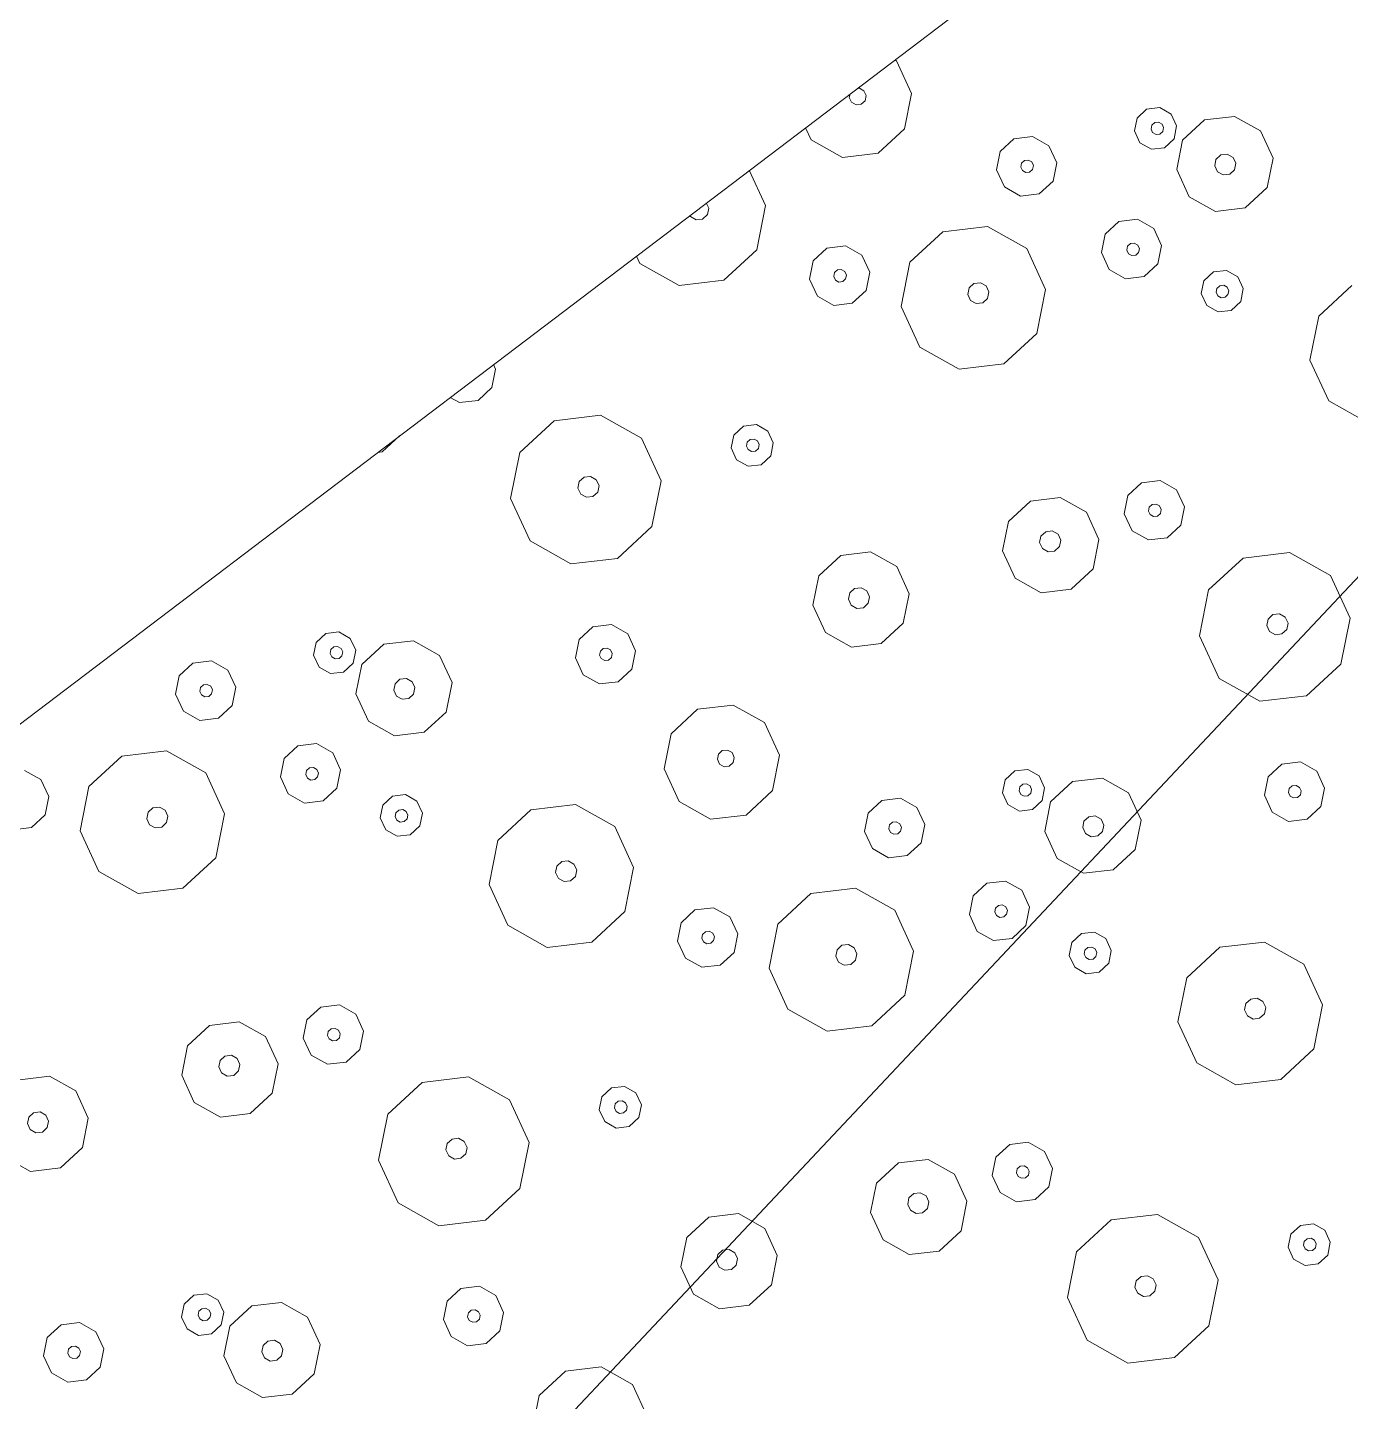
# Model space of a CAD drawing. Header units: metres. Extents: x -2858 to 512, y -1995 to 1252.
# Drawn here: x -460.378 to -456.887, y -181.322 to -177.696 of the extents above; entities that cross this region are included whole.
import ezdxf

# ---------------------------------------------------------------- set-up
doc = ezdxf.new("R2010")
doc.units = ezdxf.units.M
doc.layers.add('Calque commun', color=7, linetype='Continuous')

# ---------------------------------------------------------------- blocks, each defined once
blk = doc.blocks.new('pattern')
at = {"layer": 'Calque commun', "color": 54, "linetype": 'Continuous', "lineweight": 9}
for p, q in [((87.0958, 106.9912), (87.1096, 107.023)), ((87.1096, 107.023), (87.1394, 107.0406)), ((87.1394, 107.0406), (87.1739, 107.0373)), ((87.1739, 107.0373), (87.1998, 107.0144)), ((87.1033, 106.9574), (87.0958, 106.9912)), ((87.1336, 106.9884), (87.1377, 106.9979)), ((87.1359, 106.9782), (87.1336, 106.9884)), ((87.1377, 106.9979), (87.1467, 107.0032)), ((87.1467, 107.0032), (87.157, 107.0022)), ((87.157, 107.0022), (87.1648, 106.9953)), ((87.167, 106.9852), (87.1629, 106.9756)), ((87.1648, 106.9953), (87.167, 106.9852)), ((87.1998, 107.0144), (87.2073, 106.9806)), ((87.1293, 106.9345), (87.1033, 106.9574)), ((87.1436, 106.9714), (87.1359, 106.9782)), ((87.154, 106.9704), (87.1436, 106.9714)), ((87.1629, 106.9756), (87.154, 106.9704)), ((87.1936, 106.9488), (87.1637, 106.9312)), ((87.2073, 106.9806), (87.1936, 106.9488)), ((87.1637, 106.9312), (87.1293, 106.9345)), ((87.3813, 106.8686), (87.4877, 106.9315)), ((87.4877, 106.9315), (87.6108, 106.9197)), ((87.6108, 106.9197), (87.7034, 106.8379)), ((87.3321, 106.7552), (87.3813, 106.8686)), ((87.7034, 106.8379), (87.7303, 106.7173)), ((87.359, 106.6346), (87.3321, 106.7552)), ((87.4933, 106.7395), (87.5002, 106.7554)), ((87.4971, 106.7226), (87.4933, 106.7395)), ((87.5002, 106.7554), (87.5151, 106.7642)), ((87.5151, 106.7642), (87.5324, 106.7625)), ((87.5324, 106.7625), (87.5453, 106.7511)), ((87.5491, 106.7342), (87.5422, 106.7183)), ((87.5453, 106.7511), (87.5491, 106.7342)), ((87.5101, 106.7111), (87.4971, 106.7226)), ((87.5273, 106.7095), (87.5101, 106.7111)), ((87.5422, 106.7183), (87.5273, 106.7095)), ((87.7303, 106.7173), (87.6812, 106.6039)), ((86.6568, 106.59), (86.759, 106.6503)), ((86.759, 106.6503), (86.8771, 106.6391)), ((86.8771, 106.6391), (86.9661, 106.5605)), ((87.4517, 106.5527), (87.359, 106.6346)), ((86.6096, 106.4811), (86.6568, 106.59)), ((87.6812, 106.6039), (87.5747, 106.541)), ((86.9661, 106.5605), (86.9919, 106.4447)), ((87.5747, 106.541), (87.4517, 106.5527)), ((86.6354, 106.3653), (86.6096, 106.4811)), ((86.7549, 106.4669), (86.7618, 106.4828)), ((86.7618, 106.4828), (86.7767, 106.4916)), ((86.7767, 106.4916), (86.7939, 106.4899)), ((86.7939, 106.4899), (86.8069, 106.4785)), ((86.8069, 106.4785), (86.8106, 106.4616)), ((86.7587, 106.45), (86.7549, 106.4669)), ((86.7716, 106.4386), (86.7587, 106.45)), ((86.7889, 106.4369), (86.7716, 106.4386)), ((86.8038, 106.4457), (86.7889, 106.4369)), ((86.8106, 106.4616), (86.8038, 106.4457)), ((86.9919, 106.4447), (86.9447, 106.3358)), ((87.4537, 106.3471), (87.4963, 106.3722)), ((87.4963, 106.3722), (87.5455, 106.3675)), ((87.5455, 106.3675), (87.5826, 106.3348)), ((86.7244, 106.2867), (86.6354, 106.3653)), ((86.9447, 106.3358), (86.8425, 106.2755)), ((87.434, 106.3017), (87.4537, 106.3471)), ((87.5826, 106.3348), (87.5933, 106.2865)), ((87.4448, 106.2534), (87.434, 106.3017)), ((87.4962, 106.2966), (87.5003, 106.3061)), ((87.4985, 106.2864), (87.4962, 106.2966)), ((87.5003, 106.3061), (87.5093, 106.3114)), ((87.5093, 106.3114), (87.5196, 106.3104)), ((87.5196, 106.3104), (87.5274, 106.3035)), ((87.5297, 106.2934), (87.5255, 106.2839)), ((87.5274, 106.3035), (87.5297, 106.2934)), ((86.8425, 106.2755), (86.7244, 106.2867)), ((87.5063, 106.2796), (87.4985, 106.2864)), ((87.5166, 106.2786), (87.5063, 106.2796)), ((87.5255, 106.2839), (87.5166, 106.2786)), ((87.5933, 106.2865), (87.5736, 106.2412)), ((87.6687, 106.2367), (87.7369, 106.2769)), ((87.7369, 106.2769), (87.8156, 106.2694)), ((87.8156, 106.2694), (87.8749, 106.2171)), ((86.2272, 106.2126), (86.2697, 106.2377)), ((86.2697, 106.2377), (86.319, 106.2331)), ((86.319, 106.2331), (86.356, 106.2003)), ((87.4818, 106.2207), (87.4448, 106.2534)), ((87.5311, 106.216), (87.4818, 106.2207)), ((87.5736, 106.2412), (87.5311, 106.216)), ((87.6373, 106.1641), (87.6687, 106.2367)), ((86.2075, 106.1673), (86.2272, 106.2126)), ((86.356, 106.2003), (86.3668, 106.1521)), ((87.8749, 106.2171), (87.8921, 106.1398)), ((86.2182, 106.119), (86.2075, 106.1673)), ((86.2697, 106.1621), (86.2738, 106.1717)), ((86.2719, 106.152), (86.2697, 106.1621)), ((86.2797, 106.1451), (86.2719, 106.152)), ((86.2738, 106.1717), (86.2828, 106.1769)), ((86.2828, 106.1769), (86.2931, 106.1759)), ((86.299, 106.1494), (86.2901, 106.1441)), ((86.2931, 106.1759), (86.3009, 106.1691)), ((86.3031, 106.1589), (86.299, 106.1494)), ((86.3009, 106.1691), (86.3031, 106.1589)), ((86.3668, 106.1521), (86.3471, 106.1067)), ((87.6545, 106.0869), (87.6373, 106.1641)), ((87.7303, 106.1468), (87.7372, 106.1626)), ((87.7372, 106.1626), (87.7521, 106.1714)), ((87.7521, 106.1714), (87.7693, 106.1698)), ((87.7693, 106.1698), (87.7823, 106.1583)), ((87.7823, 106.1583), (87.786, 106.1414)), ((86.2553, 106.0863), (86.2182, 106.119)), ((86.2901, 106.1441), (86.2797, 106.1451)), ((87.734, 106.1299), (87.7303, 106.1468)), ((87.747, 106.1184), (87.734, 106.1299)), ((87.7642, 106.1168), (87.747, 106.1184)), ((87.7791, 106.1256), (87.7642, 106.1168)), ((87.786, 106.1414), (87.7791, 106.1256)), ((87.8921, 106.1398), (87.8606, 106.0673)), ((86.3045, 106.0816), (86.2553, 106.0863)), ((86.3471, 106.1067), (86.3045, 106.0816)), ((86.9077, 106.0473), (86.9215, 106.079)), ((86.9215, 106.079), (86.9513, 106.0966)), ((86.9513, 106.0966), (86.9857, 106.0933)), ((86.9857, 106.0933), (87.0117, 106.0704)), ((87.7138, 106.0345), (87.6545, 106.0869)), ((86.9152, 106.0135), (86.9077, 106.0473)), ((86.9472, 106.0445), (86.9513, 106.0541)), ((86.9494, 106.0344), (86.9472, 106.0445)), ((86.9513, 106.0541), (86.9602, 106.0593)), ((86.9602, 106.0593), (86.9706, 106.0583)), ((86.9706, 106.0583), (86.9783, 106.0515)), ((86.9806, 106.0413), (86.9765, 106.0318)), ((86.9783, 106.0515), (86.9806, 106.0413)), ((87.0117, 106.0704), (87.0192, 106.0367)), ((87.8606, 106.0673), (87.7925, 106.027)), ((85.8481, 105.9634), (85.9546, 106.0263)), ((85.9546, 106.0263), (86.0776, 106.0145)), ((86.0776, 106.0145), (86.1703, 105.9327)), ((86.9412, 105.9906), (86.9152, 106.0135)), ((86.9572, 106.0275), (86.9494, 106.0344)), ((86.9675, 106.0265), (86.9572, 106.0275)), ((86.9765, 106.0318), (86.9675, 106.0265)), ((87.0054, 106.0049), (86.9756, 105.9873)), ((87.0192, 106.0367), (87.0054, 106.0049)), ((87.7925, 106.027), (87.7138, 106.0345)), ((86.9756, 105.9873), (86.9412, 105.9906)), ((88.1093, 105.9591), (88.1774, 105.9993)), ((88.1774, 105.9993), (88.2562, 105.9918)), ((88.2562, 105.9918), (88.3155, 105.9395)), ((88.6172, 105.9017), (88.655, 105.9887)), ((85.799, 105.85), (85.8481, 105.9634)), ((86.1703, 105.9327), (86.1972, 105.8121)), ((86.6127, 105.908), (86.6809, 105.9482)), ((86.6809, 105.9482), (86.7596, 105.9407)), ((86.7596, 105.9407), (86.8189, 105.8884)), ((88.0779, 105.8866), (88.1093, 105.9591)), ((88.3155, 105.9395), (88.3327, 105.8623)), ((86.5813, 105.8354), (86.6127, 105.908)), ((88.1852, 105.8866), (88.2001, 105.8954)), ((88.2001, 105.8954), (88.2173, 105.8937)), ((88.6378, 105.809), (88.6172, 105.9017)), ((85.967, 105.8502), (85.9819, 105.859)), ((85.9819, 105.859), (85.9992, 105.8573)), ((86.8189, 105.8884), (86.8361, 105.8111)), ((86.9805, 105.8424), (87.023, 105.8675)), ((87.023, 105.8675), (87.0723, 105.8628)), ((87.0723, 105.8628), (87.1093, 105.8301)), ((88.0951, 105.8093), (88.0779, 105.8866)), ((88.1783, 105.8707), (88.1852, 105.8866)), ((88.182, 105.8538), (88.1783, 105.8707)), ((88.2173, 105.8937), (88.2303, 105.8823)), ((88.234, 105.8654), (88.2271, 105.8495)), ((88.2303, 105.8823), (88.234, 105.8654)), ((88.3327, 105.8623), (88.3012, 105.7897)), ((85.8258, 105.7294), (85.799, 105.85)), ((85.9602, 105.8343), (85.967, 105.8502)), ((85.9639, 105.8174), (85.9602, 105.8343)), ((85.9992, 105.8573), (86.0122, 105.8459)), ((86.0159, 105.829), (86.009, 105.8131)), ((86.0122, 105.8459), (86.0159, 105.829)), ((86.5985, 105.7582), (86.5813, 105.8354)), ((86.6815, 105.8277), (86.6884, 105.8436)), ((86.6853, 105.8108), (86.6815, 105.8277)), ((86.6884, 105.8436), (86.7033, 105.8524)), ((86.7033, 105.8524), (86.7205, 105.8508)), ((86.7205, 105.8508), (86.7335, 105.8393)), ((86.7373, 105.8224), (86.7304, 105.8065)), ((86.7335, 105.8393), (86.7373, 105.8224)), ((86.9608, 105.797), (86.9805, 105.8424)), ((87.1093, 105.8301), (87.1201, 105.7818)), ((88.195, 105.8424), (88.182, 105.8538)), ((88.2122, 105.8407), (88.195, 105.8424)), ((88.2271, 105.8495), (88.2122, 105.8407)), ((85.9769, 105.8059), (85.9639, 105.8174)), ((85.9941, 105.8043), (85.9769, 105.8059)), ((86.009, 105.8131), (85.9941, 105.8043)), ((86.1972, 105.8121), (86.148, 105.6987)), ((86.6982, 105.7994), (86.6853, 105.8108)), ((86.7155, 105.7977), (86.6982, 105.7994)), ((86.7304, 105.8065), (86.7155, 105.7977)), ((86.8361, 105.8111), (86.8047, 105.7386)), ((86.9716, 105.7487), (86.9608, 105.797)), ((87.0217, 105.7948), (87.0258, 105.8043)), ((87.024, 105.7847), (87.0217, 105.7948)), ((87.0258, 105.8043), (87.0348, 105.8096)), ((87.0348, 105.8096), (87.0451, 105.8086)), ((87.0451, 105.8086), (87.0529, 105.8017)), ((87.0552, 105.7916), (87.051, 105.7821)), ((87.0529, 105.8017), (87.0552, 105.7916)), ((88.1544, 105.757), (88.0951, 105.8093)), ((88.3012, 105.7897), (88.2331, 105.7495)), ((88.709, 105.7462), (88.6378, 105.809)), ((86.6578, 105.7058), (86.5985, 105.7582)), ((87.0317, 105.7778), (87.024, 105.7847)), ((87.0421, 105.7768), (87.0317, 105.7778)), ((87.051, 105.7821), (87.0421, 105.7768)), ((87.1201, 105.7818), (87.1004, 105.7365)), ((87.2709, 105.6916), (87.373, 105.7519)), ((87.373, 105.7519), (87.4912, 105.7406)), ((88.2331, 105.7495), (88.1544, 105.757)), ((88.8852, 105.7854), (88.8035, 105.7372)), ((85.9185, 105.6476), (85.8258, 105.7294)), ((86.8047, 105.7386), (86.7365, 105.6983)), ((87.0086, 105.716), (86.9716, 105.7487)), ((87.0578, 105.7113), (87.0086, 105.716)), ((87.1004, 105.7365), (87.0578, 105.7113)), ((87.4912, 105.7406), (87.5801, 105.6621)), ((88.8035, 105.7372), (88.709, 105.7462)), ((86.148, 105.6987), (86.0415, 105.6358)), ((86.7365, 105.6983), (86.6578, 105.7058)), ((86.7191, 105.6615), (86.7489, 105.6791)), ((86.7489, 105.6791), (86.7833, 105.6758)), ((87.2236, 105.5827), (87.2709, 105.6916)), ((85.4329, 105.6553), (85.4587, 105.5395)), ((86.0415, 105.6358), (85.9185, 105.6476)), ((86.7053, 105.6298), (86.7191, 105.6615)), ((86.7451, 105.6389), (86.754, 105.6442)), ((86.754, 105.6442), (86.7644, 105.6432)), ((86.7644, 105.6432), (86.7721, 105.6363)), ((86.7833, 105.6758), (86.8093, 105.6529)), ((86.8093, 105.6529), (86.8168, 105.6191)), ((87.5801, 105.6621), (87.6059, 105.5463)), ((86.7128, 105.596), (86.7053, 105.6298)), ((86.741, 105.6294), (86.7451, 105.6389)), ((86.7432, 105.6193), (86.741, 105.6294)), ((86.751, 105.6124), (86.7432, 105.6193)), ((86.7613, 105.6114), (86.751, 105.6124)), ((86.7703, 105.6167), (86.7613, 105.6114)), ((86.7744, 105.6262), (86.7703, 105.6167)), ((86.7721, 105.6363), (86.7744, 105.6262)), ((86.8168, 105.6191), (86.803, 105.5874)), ((86.7388, 105.5731), (86.7128, 105.596)), ((86.7732, 105.5698), (86.7388, 105.5731)), ((86.803, 105.5874), (86.7732, 105.5698)), ((87.2495, 105.4669), (87.2236, 105.5827)), ((87.3689, 105.5685), (87.3758, 105.5844)), ((87.3727, 105.5516), (87.3689, 105.5685)), ((87.3758, 105.5844), (87.3907, 105.5932)), ((87.3907, 105.5932), (87.408, 105.5915)), ((87.408, 105.5915), (87.4209, 105.5801)), ((87.4209, 105.5801), (87.4247, 105.5632)), ((85.4587, 105.5395), (85.4115, 105.4306)), ((87.3857, 105.5401), (87.3727, 105.5516)), ((87.4029, 105.5385), (87.3857, 105.5401)), ((87.4178, 105.5473), (87.4029, 105.5385)), ((87.4247, 105.5632), (87.4178, 105.5473)), ((87.6059, 105.5463), (87.5587, 105.4374)), ((88.7028, 105.5215), (88.7454, 105.5466)), ((88.7454, 105.5466), (88.7946, 105.5419)), ((88.7946, 105.5419), (88.8317, 105.5092)), ((87.0024, 105.4905), (87.045, 105.5156)), ((87.045, 105.5156), (87.0942, 105.511)), ((87.0942, 105.511), (87.1313, 105.4782)), ((88.6832, 105.4761), (88.7028, 105.5215)), ((88.8317, 105.5092), (88.8424, 105.4609)), ((85.9205, 105.4419), (85.9631, 105.467)), ((85.9631, 105.467), (86.0123, 105.4623)), ((86.0123, 105.4623), (86.0494, 105.4296)), ((86.9827, 105.4452), (87.0024, 105.4905)), ((87.1313, 105.4782), (87.142, 105.43)), ((87.3384, 105.3883), (87.2495, 105.4669)), ((88.6939, 105.4278), (88.6832, 105.4761)), ((88.7454, 105.471), (88.7495, 105.4805)), ((88.7476, 105.4608), (88.7454, 105.471)), ((88.7554, 105.454), (88.7476, 105.4608)), ((88.7495, 105.4805), (88.7584, 105.4858)), ((88.7584, 105.4858), (88.7688, 105.4848)), ((88.7688, 105.4848), (88.7766, 105.4779)), ((88.7788, 105.4678), (88.7747, 105.4582)), ((88.7766, 105.4779), (88.7788, 105.4678)), ((88.8424, 105.4609), (88.8228, 105.4155)), ((85.4115, 105.4306), (85.3093, 105.3703)), ((85.9008, 105.3965), (85.9205, 105.4419)), ((86.0494, 105.4296), (86.0601, 105.3813)), ((86.9935, 105.3969), (86.9827, 105.4452)), ((87.0449, 105.44), (87.0491, 105.4496)), ((87.0472, 105.4299), (87.0449, 105.44)), ((87.055, 105.423), (87.0472, 105.4299)), ((87.0491, 105.4496), (87.058, 105.4548)), ((87.058, 105.4548), (87.0683, 105.4538)), ((87.0742, 105.4273), (87.0653, 105.422)), ((87.0683, 105.4538), (87.0761, 105.447)), ((87.0784, 105.4368), (87.0742, 105.4273)), ((87.0761, 105.447), (87.0784, 105.4368)), ((87.142, 105.43), (87.1223, 105.3846)), ((87.5587, 105.4374), (87.4565, 105.3771)), ((88.0383, 105.3949), (88.0521, 105.4266)), ((88.0521, 105.4266), (88.0819, 105.4442)), ((88.0819, 105.4442), (88.1163, 105.4409)), ((88.1163, 105.4409), (88.1423, 105.418)), ((88.731, 105.3951), (88.6939, 105.4278)), ((88.7657, 105.453), (88.7554, 105.454)), ((88.7747, 105.4582), (88.7657, 105.453)), ((85.9116, 105.3482), (85.9008, 105.3965)), ((85.963, 105.3914), (85.9672, 105.4009)), ((85.9653, 105.3812), (85.963, 105.3914)), ((85.9672, 105.4009), (85.9761, 105.4062)), ((85.9761, 105.4062), (85.9865, 105.4052)), ((85.9865, 105.4052), (85.9942, 105.3983)), ((85.9965, 105.3882), (85.9924, 105.3787)), ((85.9942, 105.3983), (85.9965, 105.3882)), ((87.0305, 105.3642), (86.9935, 105.3969)), ((87.0653, 105.422), (87.055, 105.423)), ((87.4565, 105.3771), (87.3384, 105.3883)), ((88.0458, 105.3611), (88.0383, 105.3949)), ((88.0761, 105.392), (88.0802, 105.4015)), ((88.0784, 105.3819), (88.0761, 105.392)), ((88.0802, 105.4015), (88.0892, 105.4068)), ((88.0892, 105.4068), (88.0995, 105.4058)), ((88.0995, 105.4058), (88.1073, 105.3989)), ((88.1095, 105.3888), (88.1054, 105.3793)), ((88.1073, 105.3989), (88.1095, 105.3888)), ((88.1423, 105.418), (88.1498, 105.3842)), ((88.7802, 105.3904), (88.731, 105.3951)), ((88.8228, 105.4155), (88.7802, 105.3904)), ((85.3093, 105.3703), (85.1912, 105.3816)), ((85.9731, 105.3744), (85.9653, 105.3812)), ((85.9834, 105.3734), (85.9731, 105.3744)), ((85.9924, 105.3787), (85.9834, 105.3734)), ((86.0601, 105.3813), (86.0405, 105.336)), ((86.1356, 105.3315), (86.2037, 105.3717)), ((86.2037, 105.3717), (86.2824, 105.3642)), ((86.2824, 105.3642), (86.3417, 105.3119)), ((87.0798, 105.3595), (87.0305, 105.3642)), ((87.1223, 105.3846), (87.0798, 105.3595)), ((88.0718, 105.3382), (88.0458, 105.3611)), ((88.0861, 105.375), (88.0784, 105.3819)), ((88.0965, 105.374), (88.0861, 105.375)), ((88.1054, 105.3793), (88.0965, 105.374)), ((88.136, 105.3525), (88.1062, 105.3349)), ((88.1498, 105.3842), (88.136, 105.3525)), ((85.9487, 105.3155), (85.9116, 105.3482)), ((85.9979, 105.3108), (85.9487, 105.3155)), ((86.0405, 105.336), (85.9979, 105.3108)), ((86.1041, 105.2589), (86.1356, 105.3315)), ((87.527, 105.2702), (87.5467, 105.3155)), ((87.5467, 105.3155), (87.5893, 105.3407)), ((87.5893, 105.3407), (87.6385, 105.336)), ((87.6385, 105.336), (87.6756, 105.3033)), ((88.1062, 105.3349), (88.0718, 105.3382)), ((88.3238, 105.2723), (88.4302, 105.3351)), ((88.4302, 105.3351), (88.5533, 105.3234)), ((88.5533, 105.3234), (88.646, 105.2416)), ((86.3417, 105.3119), (86.3589, 105.2346)), ((87.5934, 105.2746), (87.6023, 105.2799)), ((87.6023, 105.2799), (87.6126, 105.2789)), ((87.6126, 105.2789), (87.6204, 105.272)), ((87.6756, 105.3033), (87.6863, 105.255)), ((86.1213, 105.1817), (86.1041, 105.2589)), ((86.1971, 105.2416), (86.204, 105.2574)), ((86.204, 105.2574), (86.2189, 105.2662)), ((86.2189, 105.2662), (86.2361, 105.2646)), ((86.2361, 105.2646), (86.2491, 105.2531)), ((86.2491, 105.2531), (86.2528, 105.2362)), ((87.5378, 105.2219), (87.527, 105.2702)), ((87.5892, 105.2651), (87.5934, 105.2746)), ((87.5915, 105.2549), (87.5892, 105.2651)), ((87.5993, 105.248), (87.5915, 105.2549)), ((87.6096, 105.2471), (87.5993, 105.248)), ((87.6186, 105.2523), (87.6096, 105.2471)), ((87.6227, 105.2619), (87.6186, 105.2523)), ((87.6204, 105.272), (87.6227, 105.2619)), ((87.6863, 105.255), (87.6667, 105.2096)), ((88.2746, 105.1589), (88.3238, 105.2723)), ((89.0884, 105.2168), (89.1565, 105.257)), ((89.1565, 105.257), (89.2353, 105.2495)), ((89.2353, 105.2495), (89.2946, 105.1972)), ((86.2009, 105.2247), (86.1971, 105.2416)), ((86.2138, 105.2132), (86.2009, 105.2247)), ((86.2311, 105.2116), (86.2138, 105.2132)), ((86.246, 105.2204), (86.2311, 105.2116)), ((86.2528, 105.2362), (86.246, 105.2204)), ((86.3589, 105.2346), (86.3275, 105.1621)), ((87.5749, 105.1892), (87.5378, 105.2219)), ((87.6667, 105.2096), (87.6241, 105.1845)), ((88.646, 105.2416), (88.6728, 105.1209)), ((89.057, 105.1442), (89.0884, 105.2168)), ((85.3745, 105.1421), (85.3883, 105.1738)), ((85.3883, 105.1738), (85.4181, 105.1914)), ((85.4181, 105.1914), (85.4526, 105.1882)), ((85.4526, 105.1882), (85.4785, 105.1653)), ((86.1806, 105.1293), (86.1213, 105.1817)), ((87.6241, 105.1845), (87.5749, 105.1892)), ((89.2946, 105.1972), (89.3118, 105.12)), ((85.3821, 105.1083), (85.3745, 105.1421)), ((85.414, 105.1393), (85.4181, 105.1489)), ((85.4162, 105.1292), (85.414, 105.1393)), ((85.4181, 105.1489), (85.427, 105.1541)), ((85.427, 105.1541), (85.4374, 105.1532)), ((85.4374, 105.1532), (85.4452, 105.1463)), ((85.4474, 105.1362), (85.4433, 105.1266)), ((85.4452, 105.1463), (85.4474, 105.1362)), ((85.4785, 105.1653), (85.486, 105.1315)), ((86.3275, 105.1621), (86.2594, 105.1218)), ((88.3015, 105.0382), (88.2746, 105.1589)), ((88.4358, 105.1431), (88.4427, 105.159)), ((88.4396, 105.1262), (88.4358, 105.1431)), ((88.4427, 105.159), (88.4576, 105.1678)), ((88.4576, 105.1678), (88.4749, 105.1662)), ((88.4749, 105.1662), (88.4878, 105.1547)), ((88.4916, 105.1378), (88.4847, 105.1219)), ((88.4878, 105.1547), (88.4916, 105.1378)), ((89.0742, 105.067), (89.057, 105.1442)), ((89.1572, 105.1366), (89.1641, 105.1524)), ((89.1609, 105.1197), (89.1572, 105.1366)), ((89.1641, 105.1524), (89.179, 105.1612)), ((89.179, 105.1612), (89.1962, 105.1596)), ((89.1962, 105.1596), (89.2092, 105.1481)), ((89.2092, 105.1481), (89.2129, 105.1313)), ((85.408, 105.0854), (85.3821, 105.1083)), ((85.424, 105.1223), (85.4162, 105.1292)), ((85.4343, 105.1213), (85.424, 105.1223)), ((85.4433, 105.1266), (85.4343, 105.1213)), ((85.4723, 105.0997), (85.4425, 105.0821)), ((85.486, 105.1315), (85.4723, 105.0997)), ((86.2594, 105.1218), (86.1806, 105.1293)), ((87.1218, 105.0835), (87.2035, 105.1318)), ((87.2035, 105.1318), (87.298, 105.1228)), ((87.298, 105.1228), (87.3692, 105.06)), ((88.4526, 105.1148), (88.4396, 105.1262)), ((88.4698, 105.1131), (88.4526, 105.1148)), ((88.4847, 105.1219), (88.4698, 105.1131)), ((88.6728, 105.1209), (88.6236, 105.0075)), ((89.1739, 105.1082), (89.1609, 105.1197)), ((89.1911, 105.1066), (89.1739, 105.1082)), ((89.206, 105.1154), (89.1911, 105.1066)), ((89.2129, 105.1313), (89.206, 105.1154)), ((89.3118, 105.12), (89.2803, 105.0474)), ((85.4425, 105.0821), (85.408, 105.0854)), ((86.5761, 105.0539), (86.6443, 105.0941)), ((86.6443, 105.0941), (86.723, 105.0866)), ((86.723, 105.0866), (86.7823, 105.0343)), ((87.084, 104.9965), (87.1218, 105.0835)), ((89.1335, 105.0147), (89.0742, 105.067)), ((85.0796, 105.0028), (85.1477, 105.043)), ((85.1477, 105.043), (85.2264, 105.0355)), ((85.2264, 105.0355), (85.2858, 104.9832)), ((86.5447, 104.9814), (86.5761, 105.0539)), ((86.7823, 105.0343), (86.7995, 104.9571)), ((87.3692, 105.06), (87.3898, 104.9673)), ((87.5993, 104.9936), (87.7015, 105.0539)), ((87.7015, 105.0539), (87.8196, 105.0427)), ((87.8196, 105.0427), (87.9086, 104.9642)), ((88.3942, 104.9564), (88.3015, 105.0382)), ((89.2803, 105.0474), (89.2122, 105.0072)), ((85.0481, 104.9302), (85.0796, 105.0028)), ((86.652, 104.9814), (86.6669, 104.9902)), ((86.6669, 104.9902), (86.6841, 104.9885)), ((86.6841, 104.9885), (86.6971, 104.9771)), ((87.1047, 104.9038), (87.084, 104.9965)), ((87.2002, 104.9851), (87.2057, 104.9978)), ((87.2057, 104.9978), (87.2177, 105.0048)), ((87.2177, 105.0048), (87.2315, 105.0035)), ((87.2315, 105.0035), (87.2418, 104.9944)), ((87.2418, 104.9944), (87.2448, 104.9808)), ((87.5521, 104.8848), (87.5993, 104.9936)), ((88.6236, 105.0075), (88.5172, 104.9447)), ((89.2122, 105.0072), (89.1335, 105.0147)), ((85.2858, 104.9832), (85.3029, 104.9059)), ((85.4473, 104.9372), (85.4899, 104.9623)), ((85.4899, 104.9623), (85.5391, 104.9576)), ((85.5391, 104.9576), (85.5762, 104.9249)), ((86.5619, 104.9041), (86.5447, 104.9814)), ((86.6451, 104.9655), (86.652, 104.9814)), ((86.6489, 104.9486), (86.6451, 104.9655)), ((86.7008, 104.9602), (86.694, 104.9443)), ((86.6971, 104.9771), (86.7008, 104.9602)), ((86.7995, 104.9571), (86.7681, 104.8845)), ((87.2032, 104.9716), (87.2002, 104.9851)), ((87.2136, 104.9624), (87.2032, 104.9716)), ((87.2274, 104.9611), (87.2136, 104.9624)), ((87.2393, 104.9681), (87.2274, 104.9611)), ((87.2448, 104.9808), (87.2393, 104.9681)), ((87.3898, 104.9673), (87.3521, 104.8802)), ((87.9086, 104.9642), (87.9344, 104.8483)), ((88.5172, 104.9447), (88.3942, 104.9564)), ((89.181, 104.9386), (89.1948, 104.9704)), ((89.1948, 104.9704), (89.2246, 104.9879)), ((89.2208, 104.9478), (89.2297, 104.953)), ((89.2246, 104.9879), (89.259, 104.9847)), ((89.2297, 104.953), (89.24, 104.952)), ((89.24, 104.952), (89.2478, 104.9452)), ((89.259, 104.9847), (89.285, 104.9618)), ((89.285, 104.9618), (89.2925, 104.928)), ((85.0653, 104.853), (85.0481, 104.9302)), ((85.1483, 104.9225), (85.1552, 104.9384)), ((85.1521, 104.9056), (85.1483, 104.9225)), ((85.1552, 104.9384), (85.1701, 104.9472)), ((85.1701, 104.9472), (85.1873, 104.9456)), ((85.1873, 104.9456), (85.2003, 104.9341)), ((85.2041, 104.9172), (85.1972, 104.9013)), ((85.2003, 104.9341), (85.2041, 104.9172)), ((85.4276, 104.8918), (85.4473, 104.9372)), ((85.5762, 104.9249), (85.5869, 104.8766)), ((86.6618, 104.9372), (86.6489, 104.9486)), ((86.6791, 104.9355), (86.6618, 104.9372)), ((86.694, 104.9443), (86.6791, 104.9355)), ((89.1885, 104.9048), (89.181, 104.9386)), ((89.2166, 104.9382), (89.2208, 104.9478)), ((89.2189, 104.9281), (89.2166, 104.9382)), ((89.2267, 104.9212), (89.2189, 104.9281)), ((89.237, 104.9202), (89.2267, 104.9212)), ((89.2459, 104.9255), (89.237, 104.9202)), ((89.2501, 104.935), (89.2459, 104.9255)), ((89.2478, 104.9452), (89.2501, 104.935)), ((89.2925, 104.928), (89.2787, 104.8962)), ((85.1651, 104.8942), (85.1521, 104.9056)), ((85.1823, 104.8925), (85.1651, 104.8942)), ((85.1972, 104.9013), (85.1823, 104.8925)), ((85.3029, 104.9059), (85.2715, 104.8334)), ((85.4384, 104.8435), (85.4276, 104.8918)), ((85.4885, 104.8896), (85.4927, 104.8991)), ((85.4908, 104.8795), (85.4885, 104.8896)), ((85.4986, 104.8726), (85.4908, 104.8795)), ((85.4927, 104.8991), (85.5016, 104.9044)), ((85.5016, 104.9044), (85.5119, 104.9034)), ((85.5119, 104.9034), (85.5197, 104.8965)), ((85.522, 104.8864), (85.5178, 104.8769)), ((85.5197, 104.8965), (85.522, 104.8864)), ((86.6212, 104.8518), (86.5619, 104.9041)), ((86.7681, 104.8845), (86.6999, 104.8443)), ((87.1758, 104.841), (87.1047, 104.9038)), ((87.3521, 104.8802), (87.2703, 104.832)), ((87.5779, 104.7689), (87.5521, 104.8848)), ((87.6974, 104.8705), (87.7043, 104.8864)), ((87.7043, 104.8864), (87.7192, 104.8952)), ((87.7192, 104.8952), (87.7364, 104.8936)), ((87.7364, 104.8936), (87.7494, 104.8821)), ((87.7494, 104.8821), (87.7531, 104.8652)), ((89.2145, 104.8819), (89.1885, 104.9048)), ((89.2489, 104.8786), (89.2145, 104.8819)), ((89.2787, 104.8962), (89.2489, 104.8786)), ((85.1246, 104.8006), (85.0653, 104.853)), ((85.4754, 104.8108), (85.4384, 104.8435)), ((85.5089, 104.8716), (85.4986, 104.8726)), ((85.5178, 104.8769), (85.5089, 104.8716)), ((85.5869, 104.8766), (85.5672, 104.8313)), ((85.7377, 104.7864), (85.8399, 104.8467)), ((85.8399, 104.8467), (85.958, 104.8354)), ((86.6999, 104.8443), (86.6212, 104.8518)), ((87.7012, 104.8536), (87.6974, 104.8705)), ((87.7141, 104.8422), (87.7012, 104.8536)), ((87.7463, 104.8493), (87.7314, 104.8406)), ((87.7531, 104.8652), (87.7463, 104.8493)), ((87.9344, 104.8483), (87.8872, 104.7395)), ((85.2715, 104.8334), (85.2034, 104.7931)), ((85.5247, 104.8061), (85.4754, 104.8108)), ((85.5672, 104.8313), (85.5247, 104.8061)), ((85.958, 104.8354), (86.0469, 104.7569)), ((87.2703, 104.832), (87.1758, 104.841)), ((87.7314, 104.8406), (87.7141, 104.8422)), ((89.4781, 104.7994), (89.5206, 104.8245)), ((89.5206, 104.8245), (89.5699, 104.8198)), ((89.5699, 104.8198), (89.6069, 104.7871)), ((85.2034, 104.7931), (85.1246, 104.8006)), ((85.1859, 104.7563), (85.2157, 104.7739)), ((85.2157, 104.7739), (85.2502, 104.7706)), ((85.2502, 104.7706), (85.2761, 104.7477)), ((85.6905, 104.6775), (85.7377, 104.7864)), ((88.3962, 104.7507), (88.4388, 104.7758)), ((88.4388, 104.7758), (88.488, 104.7711)), ((88.488, 104.7711), (88.525, 104.7384)), ((89.4584, 104.754), (89.4781, 104.7994)), ((89.6069, 104.7871), (89.6177, 104.7388)), ((85.1721, 104.7246), (85.1859, 104.7563)), ((85.2119, 104.7337), (85.2209, 104.739)), ((85.2209, 104.739), (85.2312, 104.738)), ((85.2312, 104.738), (85.239, 104.7311)), ((85.2761, 104.7477), (85.2836, 104.7139)), ((86.0469, 104.7569), (86.0727, 104.6411)), ((87.6669, 104.6904), (87.5779, 104.7689)), ((87.8872, 104.7395), (87.785, 104.6791)), ((88.3765, 104.7053), (88.3962, 104.7507)), ((88.525, 104.7384), (88.5358, 104.6902)), ((89.4692, 104.7057), (89.4584, 104.754)), ((89.5206, 104.7489), (89.5247, 104.7584)), ((89.5229, 104.7387), (89.5206, 104.7489)), ((89.5306, 104.7319), (89.5229, 104.7387)), ((89.5247, 104.7584), (89.5337, 104.7637)), ((89.5337, 104.7637), (89.544, 104.7627)), ((89.5499, 104.7362), (89.541, 104.7309)), ((89.544, 104.7627), (89.5518, 104.7558)), ((89.554, 104.7457), (89.5499, 104.7362)), ((89.5518, 104.7558), (89.554, 104.7457)), ((89.6177, 104.7388), (89.598, 104.6934)), ((85.1797, 104.6908), (85.1721, 104.7246)), ((85.2078, 104.7242), (85.2119, 104.7337)), ((85.21, 104.7141), (85.2078, 104.7242)), ((85.2178, 104.7072), (85.21, 104.7141)), ((85.2282, 104.7062), (85.2178, 104.7072)), ((85.2371, 104.7115), (85.2282, 104.7062)), ((85.2412, 104.721), (85.2371, 104.7115)), ((85.239, 104.7311), (85.2412, 104.721)), ((85.2836, 104.7139), (85.2699, 104.6822)), ((88.3873, 104.6571), (88.3765, 104.7053)), ((88.4387, 104.7002), (88.4428, 104.7097)), ((88.441, 104.6901), (88.4387, 104.7002)), ((88.4428, 104.7097), (88.4518, 104.715)), ((88.4518, 104.715), (88.4621, 104.714)), ((88.4621, 104.714), (88.4699, 104.7072)), ((88.4699, 104.7072), (88.4722, 104.697)), ((89.5062, 104.673), (89.4692, 104.7057)), ((89.541, 104.7309), (89.5306, 104.7319)), ((85.2056, 104.6679), (85.1797, 104.6908)), ((85.2401, 104.6646), (85.2056, 104.6679)), ((85.2699, 104.6822), (85.2401, 104.6646)), ((85.7163, 104.5617), (85.6905, 104.6775)), ((85.8358, 104.6633), (85.8426, 104.6792)), ((85.8395, 104.6464), (85.8358, 104.6633)), ((85.8426, 104.6792), (85.8576, 104.688)), ((85.8576, 104.688), (85.8748, 104.6863)), ((85.8748, 104.6863), (85.8877, 104.6749)), ((85.8877, 104.6749), (85.8915, 104.658)), ((87.785, 104.6791), (87.6669, 104.6904)), ((88.4488, 104.6832), (88.441, 104.6901)), ((88.4591, 104.6822), (88.4488, 104.6832)), ((88.468, 104.6875), (88.4591, 104.6822)), ((88.4722, 104.697), (88.468, 104.6875)), ((88.5358, 104.6902), (88.5161, 104.6448)), ((88.6112, 104.6403), (88.6794, 104.6806)), ((88.6794, 104.6806), (88.7581, 104.673)), ((88.7581, 104.673), (88.8174, 104.6207)), ((89.5554, 104.6683), (89.5062, 104.673)), ((89.598, 104.6934), (89.5554, 104.6683)), ((85.8525, 104.6349), (85.8395, 104.6464)), ((85.8697, 104.6333), (85.8525, 104.6349)), ((85.8846, 104.6421), (85.8697, 104.6333)), ((85.8915, 104.658), (85.8846, 104.6421)), ((86.0727, 104.6411), (86.0255, 104.5322)), ((87.1697, 104.6163), (87.2122, 104.6414)), ((87.2122, 104.6414), (87.2615, 104.6367)), ((87.2615, 104.6367), (87.2985, 104.604)), ((88.4243, 104.6244), (88.3873, 104.6571)), ((88.5161, 104.6448), (88.4736, 104.6197)), ((88.5798, 104.5678), (88.6112, 104.6403)), ((85.4692, 104.5853), (85.5118, 104.6105)), ((85.5118, 104.6105), (85.561, 104.6058)), ((85.561, 104.6058), (85.5981, 104.573)), ((87.15, 104.5709), (87.1697, 104.6163)), ((87.2985, 104.604), (87.3093, 104.5557)), ((88.4736, 104.6197), (88.4243, 104.6244)), ((88.8174, 104.6207), (88.8346, 104.5435)), ((85.4496, 104.54), (85.4692, 104.5853)), ((85.5981, 104.573), (85.6088, 104.5248)), ((85.8052, 104.4831), (85.7163, 104.5617)), ((87.1607, 104.5226), (87.15, 104.5709)), ((87.2122, 104.5658), (87.2163, 104.5753)), ((87.2144, 104.5556), (87.2122, 104.5658)), ((87.2222, 104.5488), (87.2144, 104.5556)), ((87.2163, 104.5753), (87.2253, 104.5806)), ((87.2253, 104.5806), (87.2356, 104.5796)), ((87.2356, 104.5796), (87.2434, 104.5727)), ((87.2456, 104.5626), (87.2415, 104.5531)), ((87.2434, 104.5727), (87.2456, 104.5626)), ((87.3093, 104.5557), (87.2896, 104.5104)), ((88.597, 104.4905), (88.5798, 104.5678)), ((88.6728, 104.5504), (88.6796, 104.5663)), ((88.6796, 104.5663), (88.6945, 104.5751)), ((88.6945, 104.5751), (88.7118, 104.5734)), ((88.7118, 104.5734), (88.7248, 104.562)), ((88.7248, 104.562), (88.7285, 104.5451)), ((85.4603, 104.4917), (85.4496, 104.54)), ((85.5117, 104.5348), (85.5159, 104.5444)), ((85.514, 104.5247), (85.5117, 104.5348)), ((85.5218, 104.5178), (85.514, 104.5247)), ((85.5159, 104.5444), (85.5248, 104.5496)), ((85.5321, 104.5168), (85.5218, 104.5178)), ((85.5248, 104.5496), (85.5352, 104.5486)), ((85.5411, 104.5221), (85.5321, 104.5168)), ((85.5352, 104.5486), (85.5429, 104.5418)), ((85.5452, 104.5316), (85.5411, 104.5221)), ((85.5429, 104.5418), (85.5452, 104.5316)), ((85.6088, 104.5248), (85.5892, 104.4794)), ((86.0255, 104.5322), (85.9234, 104.4719)), ((86.5051, 104.4897), (86.5189, 104.5214)), ((86.5189, 104.5214), (86.5487, 104.539)), ((86.5487, 104.539), (86.5832, 104.5357)), ((86.5832, 104.5357), (86.6091, 104.5128)), ((87.1978, 104.4899), (87.1607, 104.5226)), ((87.2326, 104.5478), (87.2222, 104.5488)), ((87.2415, 104.5531), (87.2326, 104.5478)), ((88.6765, 104.5335), (88.6728, 104.5504)), ((88.6895, 104.522), (88.6765, 104.5335)), ((88.7067, 104.5204), (88.6895, 104.522)), ((88.7216, 104.5292), (88.7067, 104.5204)), ((88.7285, 104.5451), (88.7216, 104.5292)), ((88.8346, 104.5435), (88.8031, 104.4709)), ((85.4974, 104.459), (85.4603, 104.4917)), ((85.9234, 104.4719), (85.8052, 104.4831)), ((86.5127, 104.4559), (86.5051, 104.4897)), ((86.5429, 104.4868), (86.5471, 104.4963)), ((86.5452, 104.4767), (86.5429, 104.4868)), ((86.5471, 104.4963), (86.556, 104.5016)), ((86.556, 104.5016), (86.5663, 104.5006)), ((86.5663, 104.5006), (86.5741, 104.4938)), ((86.5764, 104.4836), (86.5722, 104.4741)), ((86.5741, 104.4938), (86.5764, 104.4836)), ((86.6091, 104.5128), (86.6166, 104.479)), ((87.247, 104.4852), (87.1978, 104.4899)), ((87.2896, 104.5104), (87.247, 104.4852)), ((87.8502, 104.4509), (87.864, 104.4827)), ((87.864, 104.4827), (87.8938, 104.5003)), ((87.8938, 104.5003), (87.9282, 104.497)), ((87.9282, 104.497), (87.9542, 104.4741)), ((88.6563, 104.4382), (88.597, 104.4905)), ((85.5466, 104.4543), (85.4974, 104.459)), ((85.5892, 104.4794), (85.5466, 104.4543)), ((86.5386, 104.433), (86.5127, 104.4559)), ((86.553, 104.4698), (86.5452, 104.4767)), ((86.5633, 104.4688), (86.553, 104.4698)), ((86.5722, 104.4741), (86.5633, 104.4688)), ((86.6029, 104.4473), (86.5731, 104.4297)), ((86.6166, 104.479), (86.6029, 104.4473)), ((87.8577, 104.4171), (87.8502, 104.4509)), ((87.8896, 104.4482), (87.8938, 104.4577)), ((87.8919, 104.438), (87.8896, 104.4482)), ((87.8938, 104.4577), (87.9027, 104.463)), ((87.9027, 104.463), (87.9131, 104.462)), ((87.9131, 104.462), (87.9208, 104.4551)), ((87.9231, 104.445), (87.919, 104.4355)), ((87.9208, 104.4551), (87.9231, 104.445)), ((87.9542, 104.4741), (87.9617, 104.4403)), ((88.8031, 104.4709), (88.735, 104.4307)), ((85.9939, 104.365), (86.0135, 104.4103)), ((86.0135, 104.4103), (86.0561, 104.4355)), ((86.0561, 104.4355), (86.1053, 104.4308)), ((86.1053, 104.4308), (86.1424, 104.3981)), ((86.5731, 104.4297), (86.5386, 104.433)), ((86.7906, 104.3671), (86.8971, 104.4299)), ((86.8971, 104.4299), (87.0201, 104.4182)), ((87.0201, 104.4182), (87.1128, 104.3364)), ((87.8837, 104.3942), (87.8577, 104.4171)), ((87.8997, 104.4312), (87.8919, 104.438)), ((87.91, 104.4302), (87.8997, 104.4312)), ((87.919, 104.4355), (87.91, 104.4302)), ((87.9479, 104.4085), (87.9181, 104.391)), ((87.9617, 104.4403), (87.9479, 104.4085)), ((88.735, 104.4307), (88.6563, 104.4382)), ((86.0602, 104.3694), (86.0691, 104.3747)), ((86.0691, 104.3747), (86.0795, 104.3737)), ((86.0795, 104.3737), (86.0873, 104.3668)), ((86.1424, 104.3981), (86.1531, 104.3498)), ((87.9181, 104.391), (87.8837, 104.3942)), ((89.0518, 104.3628), (89.1199, 104.403)), ((89.1199, 104.403), (89.1987, 104.3955)), ((89.1987, 104.3955), (89.258, 104.3431)), ((86.0046, 104.3167), (85.9939, 104.365)), ((86.0561, 104.3599), (86.0602, 104.3694)), ((86.0583, 104.3497), (86.0561, 104.3599)), ((86.0661, 104.3429), (86.0583, 104.3497)), ((86.0764, 104.3419), (86.0661, 104.3429)), ((86.0854, 104.3471), (86.0764, 104.3419)), ((86.0895, 104.3567), (86.0854, 104.3471)), ((86.0873, 104.3668), (86.0895, 104.3567)), ((86.1531, 104.3498), (86.1335, 104.3044)), ((86.7414, 104.2537), (86.7906, 104.3671)), ((87.1128, 104.3364), (87.1396, 104.2157)), ((87.5553, 104.3116), (87.6234, 104.3519)), ((87.6234, 104.3519), (87.7021, 104.3443)), ((87.7021, 104.3443), (87.7614, 104.292)), ((89.0204, 104.2902), (89.0518, 104.3628)), ((89.258, 104.3431), (89.2752, 104.2659)), ((86.0417, 104.284), (86.0046, 104.3167)), ((86.1335, 104.3044), (86.0909, 104.2793)), ((87.5238, 104.2391), (87.5553, 104.3116)), ((86.0909, 104.2793), (86.0417, 104.284)), ((87.7614, 104.292), (87.7786, 104.2148)), ((87.923, 104.246), (87.9655, 104.2711)), ((87.9655, 104.2711), (88.0148, 104.2664)), ((88.0148, 104.2664), (88.0518, 104.2337)), ((89.0376, 104.213), (89.0204, 104.2902)), ((89.1208, 104.2743), (89.1277, 104.2902)), ((89.1245, 104.2574), (89.1208, 104.2743)), ((89.1277, 104.2902), (89.1426, 104.299)), ((89.1426, 104.299), (89.1598, 104.2974)), ((89.1598, 104.2974), (89.1728, 104.2859)), ((89.1765, 104.269), (89.1696, 104.2532)), ((89.1728, 104.2859), (89.1765, 104.269)), ((86.7683, 104.133), (86.7414, 104.2537)), ((86.9027, 104.2379), (86.9095, 104.2538)), ((86.9064, 104.221), (86.9027, 104.2379)), ((86.9095, 104.2538), (86.9245, 104.2626)), ((86.9245, 104.2626), (86.9417, 104.261)), ((86.9417, 104.261), (86.9547, 104.2495)), ((86.9584, 104.2326), (86.9515, 104.2167)), ((86.9547, 104.2495), (86.9584, 104.2326)), ((87.541, 104.1618), (87.5238, 104.2391)), ((87.624, 104.2314), (87.6309, 104.2472)), ((87.6278, 104.2145), (87.624, 104.2314)), ((87.6309, 104.2472), (87.6458, 104.256)), ((87.6458, 104.256), (87.663, 104.2544)), ((87.663, 104.2544), (87.676, 104.243)), ((87.676, 104.243), (87.6798, 104.2261)), ((87.9033, 104.2006), (87.923, 104.246)), ((88.0518, 104.2337), (88.0626, 104.1855)), ((89.1375, 104.246), (89.1245, 104.2574)), ((89.1547, 104.2444), (89.1375, 104.246)), ((89.1696, 104.2532), (89.1547, 104.2444)), ((85.5886, 104.1784), (85.6703, 104.2266)), ((85.6703, 104.2266), (85.7648, 104.2176)), ((85.7648, 104.2176), (85.836, 104.1548)), ((86.9194, 104.2096), (86.9064, 104.221)), ((86.9366, 104.2079), (86.9194, 104.2096)), ((86.9515, 104.2167), (86.9366, 104.2079)), ((87.1396, 104.2157), (87.0905, 104.1023)), ((87.6407, 104.203), (87.6278, 104.2145)), ((87.658, 104.2014), (87.6407, 104.203)), ((87.6729, 104.2102), (87.658, 104.2014)), ((87.6798, 104.2261), (87.6729, 104.2102)), ((87.7786, 104.2148), (87.7472, 104.1422)), ((87.9141, 104.1524), (87.9033, 104.2006)), ((87.9642, 104.1984), (87.9683, 104.208)), ((87.9665, 104.1883), (87.9642, 104.1984)), ((87.9683, 104.208), (87.9773, 104.2132)), ((87.9773, 104.2132), (87.9876, 104.2123)), ((87.9876, 104.2123), (87.9954, 104.2054)), ((87.9977, 104.1953), (87.9935, 104.1857)), ((87.9954, 104.2054), (87.9977, 104.1953)), ((89.0969, 104.1606), (89.0376, 104.213)), ((85.5508, 104.0913), (85.5886, 104.1784)), ((85.836, 104.1548), (85.8567, 104.0621)), ((87.6003, 104.1095), (87.541, 104.1618)), ((87.9742, 104.1814), (87.9665, 104.1883)), ((87.9846, 104.1804), (87.9742, 104.1814)), ((87.9935, 104.1857), (87.9846, 104.1804)), ((88.0626, 104.1855), (88.0429, 104.1401)), ((88.2134, 104.0952), (88.3155, 104.1555)), ((88.3155, 104.1555), (88.4337, 104.1443)), ((86.0661, 104.0884), (86.1683, 104.1488)), ((86.1683, 104.1488), (86.2865, 104.1375)), ((86.2865, 104.1375), (86.3754, 104.059)), ((86.861, 104.0512), (86.7683, 104.133)), ((87.7472, 104.1422), (87.679, 104.102)), ((87.9511, 104.1197), (87.9141, 104.1524)), ((88.0003, 104.115), (87.9511, 104.1197)), ((88.0429, 104.1401), (88.0003, 104.115)), ((88.4337, 104.1443), (88.5226, 104.0657)), ((85.552, 104.0861), (85.5508, 104.0913)), ((85.6671, 104.0799), (85.6726, 104.0926)), ((85.6726, 104.0926), (85.6845, 104.0996)), ((85.6845, 104.0996), (85.6983, 104.0983)), ((85.6983, 104.0983), (85.7087, 104.0892)), ((85.7087, 104.0892), (85.7117, 104.0756)), ((86.0253, 103.9943), (86.0661, 104.0884)), ((87.0905, 104.1023), (86.984, 104.0395)), ((87.679, 104.102), (87.6003, 104.1095)), ((87.6616, 104.0652), (87.6914, 104.0827)), ((87.6914, 104.0827), (87.7258, 104.0795)), ((88.1662, 103.9863), (88.2134, 104.0952)), ((85.6701, 104.0664), (85.6671, 104.0799)), ((85.6747, 104.0623), (85.6701, 104.0664)), ((85.7062, 104.0629), (85.6975, 104.0579)), ((85.7117, 104.0756), (85.7062, 104.0629)), ((85.8567, 104.0621), (85.8426, 104.0297)), ((86.3754, 104.059), (86.4012, 103.9431)), ((86.984, 104.0395), (86.861, 104.0512)), ((87.6478, 104.0334), (87.6616, 104.0652)), ((87.6876, 104.0426), (87.6965, 104.0478)), ((87.6965, 104.0478), (87.7069, 104.0469)), ((87.7069, 104.0469), (87.7146, 104.04)), ((87.7258, 104.0795), (87.7518, 104.0566)), ((87.7518, 104.0566), (87.7593, 104.0228)), ((88.5226, 104.0657), (88.5484, 103.9499)), ((87.6553, 103.9996), (87.6478, 104.0334)), ((87.6835, 104.033), (87.6876, 104.0426)), ((87.6857, 104.0229), (87.6835, 104.033)), ((87.6935, 104.016), (87.6857, 104.0229)), ((87.7038, 104.015), (87.6935, 104.016)), ((87.7128, 104.0203), (87.7038, 104.015)), ((87.7169, 104.0298), (87.7128, 104.0203)), ((87.7146, 104.04), (87.7169, 104.0298)), ((87.7593, 104.0228), (87.7455, 103.991)), ((86.165, 103.9672), (86.1711, 103.9812)), ((86.1711, 103.9812), (86.186, 103.99)), ((86.186, 103.99), (86.2032, 103.9884)), ((86.2032, 103.9884), (86.2162, 103.9769)), ((86.2162, 103.9769), (86.22, 103.96)), ((87.6813, 103.9767), (87.6553, 103.9996)), ((87.7157, 103.9734), (87.6813, 103.9767)), ((87.7455, 103.991), (87.7157, 103.9734)), ((88.1919, 103.8705), (88.1662, 103.9863)), ((88.3114, 103.9721), (88.3183, 103.988)), ((88.3183, 103.988), (88.3332, 103.9968)), ((88.3332, 103.9968), (88.3504, 103.9952)), ((88.3504, 103.9952), (88.3634, 103.9837)), ((88.3634, 103.9837), (88.3672, 103.9668)), ((86.22, 103.96), (86.2186, 103.9569)), ((86.4012, 103.9431), (86.3925, 103.9231)), ((88.3152, 103.9552), (88.3114, 103.9721)), ((88.3282, 103.9438), (88.3152, 103.9552)), ((88.3454, 103.9421), (88.3282, 103.9438)), ((88.3603, 103.9509), (88.3454, 103.9421)), ((88.3672, 103.9668), (88.3603, 103.9509)), ((88.5484, 103.9499), (88.5012, 103.841)), ((87.9449, 103.8942), (87.9875, 103.9193)), ((87.9875, 103.9193), (88.0367, 103.9146)), ((88.0367, 103.9146), (88.0738, 103.8819)), ((86.863, 103.8455), (86.9056, 103.8706)), ((86.9056, 103.8706), (86.9548, 103.866)), ((86.9548, 103.866), (86.9919, 103.8332)), ((87.9252, 103.8488), (87.9449, 103.8942)), ((88.0738, 103.8819), (88.0845, 103.8336)), ((88.2809, 103.792), (88.1919, 103.8705)), ((86.8576, 103.833), (86.863, 103.8455)), ((86.9919, 103.8332), (86.998, 103.8058)), ((87.936, 103.8005), (87.9252, 103.8488)), ((87.9874, 103.8437), (87.9916, 103.8532)), ((87.9897, 103.8335), (87.9874, 103.8437)), ((87.9975, 103.8267), (87.9897, 103.8335)), ((87.9916, 103.8532), (88.0005, 103.8585)), ((88.0005, 103.8585), (88.0108, 103.8575)), ((88.0167, 103.831), (88.0078, 103.8257)), ((88.0108, 103.8575), (88.0186, 103.8506)), ((88.0209, 103.8405), (88.0167, 103.831)), ((88.0186, 103.8506), (88.0209, 103.8405)), ((88.0845, 103.8336), (88.0648, 103.7883)), ((88.5012, 103.841), (88.399, 103.7807)), ((87.973, 103.7678), (87.936, 103.8005)), ((88.0078, 103.8257), (87.9975, 103.8267)), ((88.399, 103.7807), (88.2809, 103.792)), ((87.1633, 103.7737), (87.2249, 103.7679)), ((87.2249, 103.7679), (87.2338, 103.7601)), ((88.0223, 103.7631), (87.973, 103.7678)), ((88.0648, 103.7883), (88.0223, 103.7631)), ((88.4892, 103.7192), (88.5318, 103.7443)), ((88.5318, 103.7443), (88.581, 103.7396)), ((88.581, 103.7396), (88.6181, 103.7069)), ((88.4695, 103.6738), (88.4892, 103.7192)), ((88.4803, 103.6256), (88.4695, 103.6738))]:
    blk.add_line(p, q, dxfattribs=at)
at = {"layer": 'Calque commun', "color": 7, "linetype": 'Continuous', "lineweight": 9}
mesh = blk.add_polyface(dxfattribs=at)
corners = [(70.8497, 113.5412), (53.8349, 19.1692), (74.7282, 106.3237), (76.0435, 113.5984), (74.769, 106.1763), (58.8077, 18.2701), (114.1703, 105.207), (114.1703, 98.5387)]
mesh.append_faces([[corners[k] for k in face] for face in [(3, 4, 6)]], dxfattribs={"vtx0": -1, "vtx1": -1, "color": 7})
mesh.append_faces([[corners[k] for k in face] for face in [(3, 2, 4)]], dxfattribs={"vtx0": -1, "vtx2": -1, "color": 7})
mesh.append_faces([[corners[k] for k in face] for face in [(5, 2, 1)]], dxfattribs={"vtx1": -1, "color": 7})
mesh.append_faces([[corners[k] for k in face] for face in [(0, 1, 2), (3, 0, 2)]], dxfattribs={"vtx1": -1, "vtx2": -1, "color": 7})
mesh.append_faces([[corners[k] for k in face] for face in [(4, 7, 6)]], dxfattribs={"vtx2": -1, "color": 7})

msp = doc.modelspace()

# ---------------------------------------------------------------- block references
at = {"layer": 'Calque commun', "color": 0, "linetype": 'ByBlock', "lineweight": -2, "rotation": 228.1617603435354}
msp.add_blockref('pattern', (-478.5712, -44.6144), dxfattribs=at)

doc.saveas('drawing.dxf')
